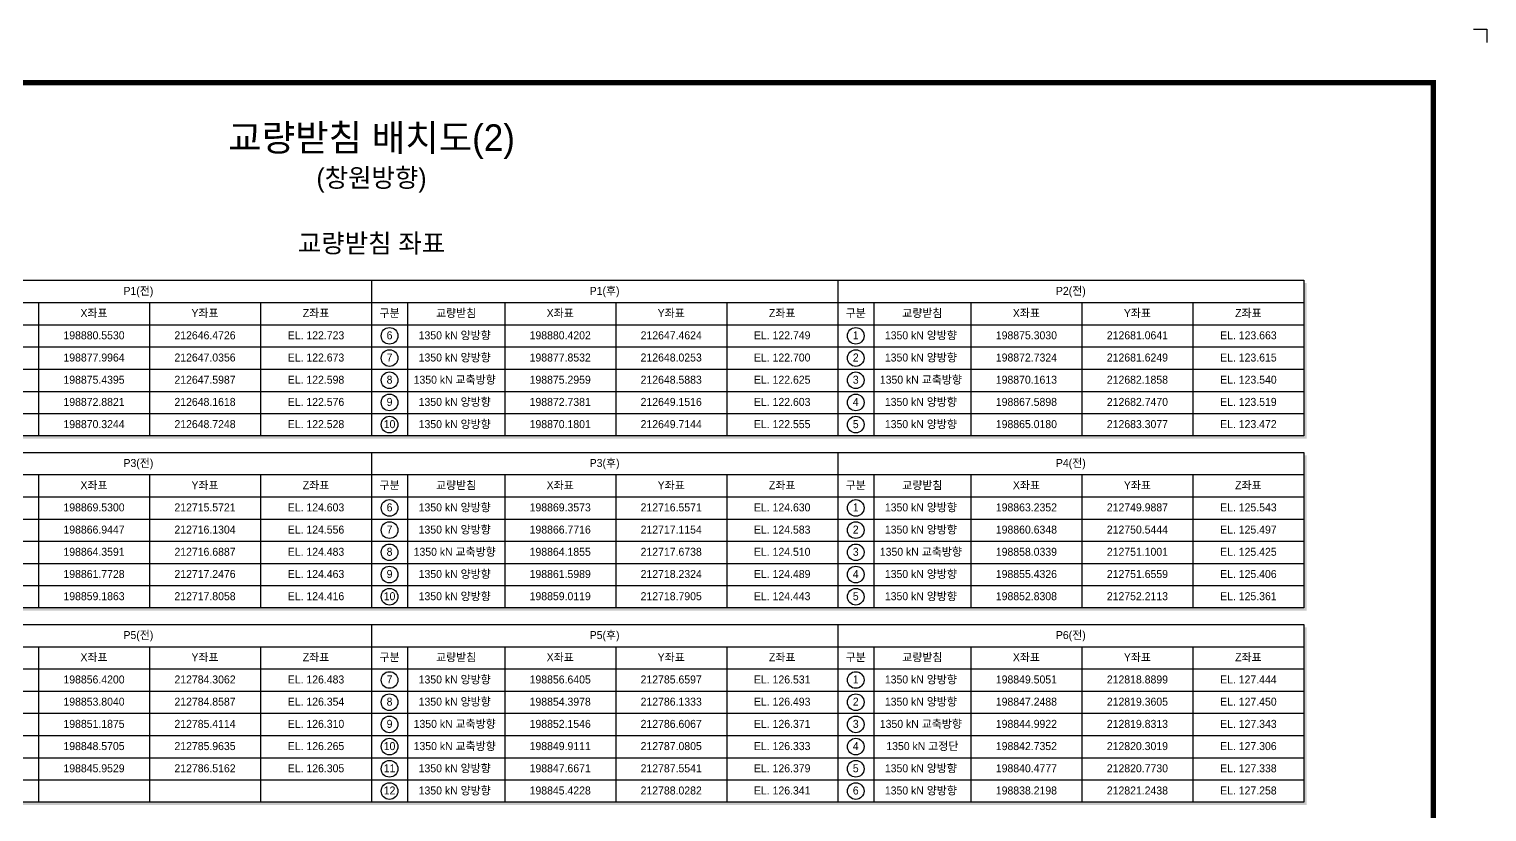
# Model space of a CAD drawing. Header units: feet. Extents: x 0 to 1682000, y 0 to 594000.
# Drawn here: x 1135693 to 1682000, y 300729 to 594000 of the extents above; entities that cross this region are included whole.
import ezdxf
from ezdxf.enums import TextEntityAlignment as Align

# ---------------------------------------------------------------- set-up
doc = ezdxf.new("R2010")
doc.units = ezdxf.units.FT
doc.header["$LTSCALE"] = 150
doc.header["$MEASUREMENT"] = 0
for name, color, linetype in [('CS-TABL-LIN2', 1, 'CONTINUOUS'), ('CS-TEXT', 3, 'CONTINUOUS'), ('CX-BORD', 3, 'CONTINUOUS'), ('CX-BORD-LIN1', 4, 'CONTINUOUS'), ('CX-BORD-LIN2', 3, 'CONTINUOUS'), ('CX-BORD-TEX2', 7, 'CONTINUOUS'), ('CX-BORD-TEX3', 6, 'CONTINUOUS'), ('CX-MISC', 2, 'CONTINUOUS'), ('CZ-TEX1', 6, 'CONTINUOUS')]:
    doc.layers.add(name, color=color, linetype=linetype)
doc.styles.add('A_STANDARD', font='')
doc.styles.add('TB_TEXT', font='')
doc.styles.add('TB_WBTXT', font='')
doc.styles.add('TB_WMTXT', font='')
doc.styles.get('A_STANDARD').set_extended_font_data('Dotum')
doc.styles.get('TB_TEXT').set_extended_font_data('Dotum')
doc.styles.get('TB_WBTXT').set_extended_font_data('Dotum')
doc.styles.get('TB_WMTXT').set_extended_font_data('DotumChe')

# ---------------------------------------------------------------- blocks, each defined once
blk = doc.blocks.new('CXBLKA1-KHCA')
at = {"layer": 'CX-BORD-LIN1', "const_width": 2}
blk.add_lwpolyline([(796, 0), (0, 0), (0, 554), (796, 554)], close=True, dxfattribs=at)
at = {"layer": 'CX-MISC'}
blk.add_line((811, 574), (816, 574), dxfattribs=at)
blk.add_lwpolyline([(811, 574), (816, 574), (816, 569)], dxfattribs=at)
at = {"layer": 'CX-BORD-LIN1', "style": 'TB_TEXT'}
for tag, height, p in [('TR_RNUM5', 3, (285.11, 32.64)), ('TR_RDAT5', 3.5, (317.5, 33)), ('TR_DGN5', 3.5, (451.12, 33)), ('TR_CHK5', 3.5, (491.12, 33)), ('TR_APP5', 3.5, (531.12, 33)), ('TR_RNUM4', 3, (285.11, 26.64)), ('TR_RDAT4', 3.5, (317.5, 27)), ('TR_DGN4', 3.5, (451.12, 27)), ('TR_CHK4', 3.5, (491.12, 27)), ('TR_APP4', 3.5, (531.12, 27)), ('TR_RNUM3', 3, (285.11, 20.64)), ('TR_RDAT3', 3.5, (317.5, 21)), ('TR_DGN3', 3.5, (451.12, 21)), ('TR_CHK3', 3.5, (491.12, 21)), ('TR_APP3', 3.5, (531.12, 21)), ('TR_RDAT2', 3.5, (317.5, 15)), ('TR_DGN2', 3.5, (451.12, 15)), ('TR_CHK2', 3.5, (491.12, 15)), ('TR_APP2', 3.5, (531.12, 15)), ('TR_RNUM2', 3, (285.11, 14.64)), ('TR_RNUM1', 3, (285.11, 8.64)), ('TR_RDAT1', 3.5, (317.5, 9)), ('TR_DGN1', 3.5, (451.12, 9)), ('TR_CHK1', 3.5, (491.12, 9)), ('TR_APP1', 3.5, (531.12, 9))]:
    blk.add_attdef(tag, text='', height=height, dxfattribs=at).set_placement(p, align=Align.MIDDLE_CENTER)
for tag, p in [('TR_RCON5', (342.3, 33)), ('TR_RCON4', (342.3, 27)), ('TR_RCON3', (342.3, 21)), ('TR_RCON2', (342.3, 15)), ('TR_RCON1', (342.3, 9))]:
    blk.add_attdef(tag, text='', height=3.5, dxfattribs=at).set_placement(p, align=Align.MIDDLE_LEFT)
at = {"layer": 'CX-BORD-LIN2', "style": 'TB_TEXT'}
blk.add_attdef('TD_VERSION', text='', height=3, rotation=90, dxfattribs=at).set_placement((800.5, 48.01), align=Align.MIDDLE_CENTER)
at = {"layer": 'CX-BORD-TEX2', "style": 'TB_WMTXT'}
for tag, height, p in [('TB_CNAME', 5, (15.34, 531.83)), ('TB_CSCOP', 4, (16.63, 523.83))]:
    blk.add_attdef(tag, text='', height=height, dxfattribs=at).set_placement(p, align=Align.BOTTOM_LEFT)
at = {"layer": 'CX-BORD-TEX2', "style": 'TB_WBTXT'}
for tag, height, p in [('TB_MTITIL', 10, (398, 533.33)), ('TB_STITL', 7, (398, 518.33))]:
    blk.add_attdef(tag, text='', height=height, dxfattribs=at).set_placement(p, align=Align.MIDDLE_CENTER)
at = {"layer": 'CX-BORD-TEX3', "style": 'TB_TEXT'}
for tag, height, p in [('TD_LNDST', 4.5, (215, 31.5)), ('TD_DSECT', 4.5, (605.5, 31.5)), ('TD_DDIST', 4.5, (654.5, 31.5)), ('TD_DNAME_TOP', 4.5, (755, 27.96)), ('TD_DCOMP', 4.5, (215, 22.59)), ('TD_CSECT', 4.5, (605.5, 22.5)), ('TD_CDIST', 4.5, (654.5, 22.5)), ('TD_DNAME_MAIN', 4.5, (755, 21.47)), ('TD_DNAME_BOT', 3, (755, 15.25)), ('TD_CCOMP', 4.5, (215, 13.59)), ('TD_HSCAL', 4.5, (620.88, 13.75)), ('TD_VSCAL', 4.5, (656.86, 13.75)), ('TD_CNAME', 5, (65, 7.6)), ('TD_FIELD', 4.5, (180, 5.13)), ('TD_CSTEP', 4.5, (250.74, 5.13)), ('TD_DWGCODE', 4.5, (637, 4.79)), ('TD_DWGNO', 4.5, (755, 5))]:
    blk.add_attdef(tag, text='', height=height, dxfattribs=at).set_placement(p, align=Align.MIDDLE_CENTER)

msp = doc.modelspace()

# ---------------------------------------------------------------- linework, layer by layer
at = {"layer": 'CS-TABL-LIN2'}
for p, q in [((1264000, 499889), (1264000, 441649)), ((1438720, 499889), (1438720, 441649)), ((914560, 491569), (1613440, 491569)), ((1139200, 491569), (1139200, 441649)), ((1180800, 491569), (1180800, 441649)), ((1222400, 491569), (1222400, 441649)), ((1277520, 491569), (1277520, 441649)), ((1313920, 491569), (1313920, 441649)), ((1355520, 491569), (1355520, 441649)), ((1397120, 491569), (1397120, 441649)), ((1452240, 491569), (1452240, 441649)), ((1488640, 491569), (1488640, 441649)), ((1530240, 491569), (1530240, 441649)), ((1571840, 491569), (1571840, 441649)), ((914560, 483249), (1613440, 483249)), ((914560, 474929), (1613440, 474929)), ((914560, 466609), (1613440, 466609)), ((914560, 458289), (1613440, 458289)), ((914560, 449969), (1613440, 449969)), ((1264000, 435409), (1264000, 377169)), ((1438720, 435409), (1438720, 377169)), ((914560, 427089), (1613440, 427089)), ((1139200, 427089), (1139200, 377169)), ((1180800, 427089), (1180800, 377169)), ((1222400, 427089), (1222400, 377169)), ((1277520, 427089), (1277520, 377169)), ((1313920, 427089), (1313920, 377169)), ((1355520, 427089), (1355520, 377169)), ((1397120, 427089), (1397120, 377169)), ((1452240, 427089), (1452240, 377169)), ((1488640, 427089), (1488640, 377169)), ((1530240, 427089), (1530240, 377169)), ((1571840, 427089), (1571840, 377169)), ((914560, 418769), (1613440, 418769)), ((914560, 410449), (1613440, 410449)), ((914560, 402129), (1613440, 402129)), ((914560, 393809), (1613440, 393809)), ((914560, 385489), (1613440, 385489)), ((1264000, 370929), (1264000, 304369)), ((1438720, 370929), (1438720, 304369)), ((914560, 362609), (1613440, 362609)), ((1139200, 362609), (1139200, 304369)), ((1180800, 362609), (1180800, 304369)), ((1222400, 362609), (1222400, 304369)), ((1277520, 362609), (1277520, 304369)), ((1313920, 362609), (1313920, 304369)), ((1355520, 362609), (1355520, 304369)), ((1397120, 362609), (1397120, 304369)), ((1452240, 362609), (1452240, 304369)), ((1488640, 362609), (1488640, 304369)), ((1530240, 362609), (1530240, 304369)), ((1571840, 362609), (1571840, 304369)), ((914560, 354289), (1613440, 354289)), ((914560, 345969), (1613440, 345969)), ((914560, 337649), (1613440, 337649)), ((914560, 329329), (1613440, 329329)), ((914560, 321009), (1613440, 321009)), ((914560, 312689), (1613440, 312689))]:
    msp.add_line(p, q, dxfattribs=at)
for points in [[(914560, 499889), (1613440, 499889), (1613440, 441649), (914560, 441649)], [(914560, 435409), (1613440, 435409), (1613440, 377169), (914560, 377169)], [(914560, 370929), (1613440, 370929), (1613440, 304369), (914560, 304369)]]:
    msp.add_lwpolyline(points, close=True, dxfattribs=at)
for centre in [(1270760, 479089), (1445480, 479089), (1270760, 470769), (1445480, 470769), (1270760, 462449), (1445480, 462449), (1270760, 454129), (1445480, 454129), (1270760, 445809), (1445480, 445809), (1270760, 414609), (1445480, 414609), (1270760, 406289), (1445480, 406289), (1270760, 397969), (1445480, 397969), (1270760, 389649), (1445480, 389649), (1270760, 381329), (1445480, 381329), (1270760, 350129), (1445480, 350129), (1270760, 341809), (1445480, 341809), (1270760, 333489), (1445480, 333489), (1270760, 325169), (1445480, 325169), (1270760, 316849), (1445480, 316849), (1270760, 308529), (1445480, 308529)]:
    msp.add_circle(centre, 3120, dxfattribs=at)
for points in [[(1613440, 498849), (1614480, 498849), (1613440, 441649), (1614480, 441649)], [(915600, 441649), (1614480, 441649), (915600, 440609), (1614480, 440609)], [(1613440, 434369), (1614480, 434369), (1613440, 377169), (1614480, 377169)], [(915600, 377169), (1614480, 377169), (915600, 376129), (1614480, 376129)], [(1613440, 369889), (1614480, 369889), (1613440, 304369), (1614480, 304369)], [(915600, 304369), (1614480, 304369), (915600, 303329), (1614480, 303329)]]:
    msp.add_solid(points, dxfattribs=at)

# ---------------------------------------------------------------- block references
at = {"layer": 'CX-BORD'}
ref = msp.add_blockref('CXBLKA1-KHCA', (866000, 20000), dxfattribs=dict(at, xscale=1000, yscale=1000, zscale=1000))
ref.add_attrib('TB_MTITIL', '교량받침 배치도(2)', dxfattribs={"layer": 'CX-BORD-TEX2', "height": 10000, "rotation": 0, "style": 'TB_WBTXT'}).set_placement((1264000, 553326), align=Align.MIDDLE_CENTER)
ref.add_attrib('TB_STITL', '(창원방향)', dxfattribs={"layer": 'CX-BORD-TEX2', "height": 7000, "rotation": 0, "style": 'TB_WBTXT'}).set_placement((1264000, 538326), align=Align.MIDDLE_CENTER)

# ---------------------------------------------------------------- texts
at = {"layer": 'CS-TEXT', "color": 7, "style": 'A_STANDARD'}
for s, p in [('P1(전)', (1176640, 494429)), ('P1(후)', (1351360, 494429)), ('P2(전)', (1526080, 494429)), ('X좌표', (1160000, 486109)), ('Y좌표', (1201600, 486109)), ('Z좌표', (1243200, 486109)), ('구분', (1270760, 486109)), ('교량받침', (1295720, 486109)), ('X좌표', (1334720, 486109)), ('Y좌표', (1376320, 486109)), ('Z좌표', (1417920, 486109)), ('구분', (1445480, 486109)), ('교량받침', (1470440, 486109)), ('X좌표', (1509440, 486109)), ('Y좌표', (1551040, 486109)), ('Z좌표', (1592640, 486109)), ('198880.5530', (1160000, 477789)), ('212646.4726', (1201600, 477789)), ('EL. 122.723', (1243200, 477789)), ('6', (1270760, 477789)), ('1350 kN 양방향 ', (1295720, 477789)), ('198880.4202', (1334720, 477789)), ('212647.4624', (1376320, 477789)), ('EL. 122.749', (1417920, 477789)), ('1', (1445480, 477789)), ('1350 kN 양방향 ', (1470440, 477789)), ('198875.3030', (1509440, 477789)), ('212681.0641', (1551040, 477789)), ('EL. 123.663', (1592640, 477789)), ('198877.9964', (1160000, 469469)), ('212647.0356', (1201600, 469469)), ('EL. 122.673', (1243200, 469469)), ('7', (1270760, 469469)), ('1350 kN 양방향 ', (1295720, 469469)), ('198877.8532', (1334720, 469469)), ('212648.0253', (1376320, 469469)), ('EL. 122.700', (1417920, 469469)), ('2', (1445480, 469469)), ('1350 kN 양방향 ', (1470440, 469469)), ('198872.7324', (1509440, 469469)), ('212681.6249', (1551040, 469469)), ('EL. 123.615', (1592640, 469469)), ('1350 kN 교축방향 ', (1295720, 461149)), ('1350 kN 교축방향 ', (1470440, 461149)), ('198875.4395', (1160000, 461149)), ('212647.5987', (1201600, 461149)), ('EL. 122.598', (1243200, 461149)), ('8', (1270760, 461149)), ('198875.2959', (1334720, 461149)), ('212648.5883', (1376320, 461149)), ('EL. 122.625', (1417920, 461149)), ('3', (1445480, 461149)), ('198870.1613', (1509440, 461149)), ('212682.1858', (1551040, 461149)), ('EL. 123.540', (1592640, 461149)), ('198872.8821', (1160000, 452829)), ('212648.1618', (1201600, 452829)), ('EL. 122.576', (1243200, 452829)), ('9', (1270760, 452829)), ('1350 kN 양방향 ', (1295720, 452829)), ('198872.7381', (1334720, 452829)), ('212649.1516', (1376320, 452829)), ('EL. 122.603', (1417920, 452829)), ('4', (1445480, 452829)), ('1350 kN 양방향 ', (1470440, 452829)), ('198867.5898', (1509440, 452829)), ('212682.7470', (1551040, 452829)), ('EL. 123.519', (1592640, 452829)), ('198870.3244', (1160000, 444509)), ('212648.7248', (1201600, 444509)), ('EL. 122.528', (1243200, 444509)), ('10', (1270760, 444509)), ('1350 kN 양방향 ', (1295720, 444509)), ('198870.1801', (1334720, 444509)), ('212649.7144', (1376320, 444509)), ('EL. 122.555', (1417920, 444509)), ('5', (1445480, 444509)), ('1350 kN 양방향 ', (1470440, 444509)), ('198865.0180', (1509440, 444509)), ('212683.3077', (1551040, 444509)), ('EL. 123.472', (1592640, 444509)), ('P3(전)', (1176640, 429949)), ('P3(후)', (1351360, 429949)), ('P4(전)', (1526080, 429949)), ('X좌표', (1160000, 421629)), ('Y좌표', (1201600, 421629)), ('Z좌표', (1243200, 421629)), ('구분', (1270760, 421629)), ('교량받침', (1295720, 421629)), ('X좌표', (1334720, 421629)), ('Y좌표', (1376320, 421629)), ('Z좌표', (1417920, 421629)), ('구분', (1445480, 421629)), ('교량받침', (1470440, 421629)), ('X좌표', (1509440, 421629)), ('Y좌표', (1551040, 421629)), ('Z좌표', (1592640, 421629)), ('198869.5300', (1160000, 413309)), ('212715.5721', (1201600, 413309)), ('EL. 124.603', (1243200, 413309)), ('6', (1270760, 413309)), ('1350 kN 양방향 ', (1295720, 413309)), ('198869.3573', (1334720, 413309)), ('212716.5571', (1376320, 413309)), ('EL. 124.630', (1417920, 413309)), ('1', (1445480, 413309)), ('1350 kN 양방향 ', (1470440, 413309)), ('198863.2352', (1509440, 413309)), ('212749.9887', (1551040, 413309)), ('EL. 125.543', (1592640, 413309)), ('198866.9447', (1160000, 404989)), ('212716.1304', (1201600, 404989)), ('EL. 124.556', (1243200, 404989)), ('7', (1270760, 404989)), ('1350 kN 양방향 ', (1295720, 404989)), ('198866.7716', (1334720, 404989)), ('212717.1154', (1376320, 404989)), ('EL. 124.583', (1417920, 404989)), ('2', (1445480, 404989)), ('1350 kN 양방향 ', (1470440, 404989)), ('198860.6348', (1509440, 404989)), ('212750.5444', (1551040, 404989)), ('EL. 125.497', (1592640, 404989)), ('198864.3591', (1160000, 396669)), ('212716.6887', (1201600, 396669)), ('EL. 124.483', (1243200, 396669)), ('8', (1270760, 396669)), ('1350 kN 교축방향 ', (1295720, 396669)), ('198864.1855', (1334720, 396669)), ('212717.6738', (1376320, 396669)), ('EL. 124.510', (1417920, 396669)), ('3', (1445480, 396669)), ('1350 kN 교축방향 ', (1470440, 396669)), ('198858.0339', (1509440, 396669)), ('212751.1001', (1551040, 396669)), ('EL. 125.425', (1592640, 396669)), ('198861.7728', (1160000, 388349)), ('212717.2476', (1201600, 388349)), ('EL. 124.463', (1243200, 388349)), ('9', (1270760, 388349)), ('1350 kN 양방향 ', (1295720, 388349)), ('198861.5989', (1334720, 388349)), ('212718.2324', (1376320, 388349)), ('EL. 124.489', (1417920, 388349)), ('4', (1445480, 388349)), ('1350 kN 양방향 ', (1470440, 388349)), ('198855.4326', (1509440, 388349)), ('212751.6559', (1551040, 388349)), ('EL. 125.406', (1592640, 388349)), ('198859.1863', (1160000, 380029)), ('212717.8058', (1201600, 380029)), ('EL. 124.416', (1243200, 380029)), ('10', (1270760, 380029)), ('1350 kN 양방향 ', (1295720, 380029)), ('198859.0119', (1334720, 380029)), ('212718.7905', (1376320, 380029)), ('EL. 124.443', (1417920, 380029)), ('5', (1445480, 380029)), ('1350 kN 양방향 ', (1470440, 380029)), ('198852.8308', (1509440, 380029)), ('212752.2113', (1551040, 380029)), ('EL. 125.361', (1592640, 380029)), ('P5(전)', (1176640, 365469)), ('P5(후)', (1351360, 365469)), ('P6(전)', (1526080, 365469)), ('X좌표', (1160000, 357149)), ('Y좌표', (1201600, 357149)), ('Z좌표', (1243200, 357149)), ('구분', (1270760, 357149)), ('교량받침', (1295720, 357149)), ('X좌표', (1334720, 357149)), ('Y좌표', (1376320, 357149)), ('Z좌표', (1417920, 357149)), ('구분', (1445480, 357149)), ('교량받침', (1470440, 357149)), ('X좌표', (1509440, 357149)), ('Y좌표', (1551040, 357149)), ('Z좌표', (1592640, 357149)), ('198856.4200', (1160000, 348829)), ('212784.3062', (1201600, 348829)), ('EL. 126.483', (1243200, 348829)), ('7', (1270760, 348829)), ('1350 kN 양방향 ', (1295720, 348829)), ('198856.6405', (1334720, 348829)), ('212785.6597', (1376320, 348829)), ('EL. 126.531', (1417920, 348829)), ('1', (1445480, 348829)), ('1350 kN 양방향 ', (1470440, 348829)), ('198849.5051', (1509440, 348829)), ('212818.8899', (1551040, 348829)), ('EL. 127.444', (1592640, 348829)), ('198853.8040', (1160000, 340509)), ('212784.8587', (1201600, 340509)), ('EL. 126.354', (1243200, 340509)), ('8', (1270760, 340509)), ('1350 kN 양방향 ', (1295720, 340509)), ('198854.3978', (1334720, 340509)), ('212786.1333', (1376320, 340509)), ('EL. 126.493', (1417920, 340509)), ('2', (1445480, 340509)), ('1350 kN 양방향 ', (1470440, 340509)), ('198847.2488', (1509440, 340509)), ('212819.3605', (1551040, 340509)), ('EL. 127.450', (1592640, 340509)), ('198851.1875', (1160000, 332189)), ('212785.4114', (1201600, 332189)), ('EL. 126.310', (1243200, 332189)), ('9', (1270760, 332189)), ('1350 kN 교축방향 ', (1295720, 332189)), ('198852.1546', (1334720, 332189)), ('212786.6067', (1376320, 332189)), ('EL. 126.371', (1417920, 332189)), ('3', (1445480, 332189)), ('1350 kN 교축방향 ', (1470440, 332189)), ('198844.9922', (1509440, 332189)), ('212819.8313', (1551040, 332189)), ('EL. 127.343', (1592640, 332189)), ('198848.5705', (1160000, 323869)), ('212785.9635', (1201600, 323869)), ('EL. 126.265', (1243200, 323869)), ('10', (1270760, 323869)), ('1350 kN 교축방향 ', (1295720, 323869)), ('198849.9111', (1334720, 323869)), ('212787.0805', (1376320, 323869)), ('EL. 126.333', (1417920, 323869)), ('4', (1445480, 323869)), ('1350 kN 고정단', (1470440, 323869)), ('198842.7352', (1509440, 323869)), ('212820.3019', (1551040, 323869)), ('EL. 127.306', (1592640, 323869)), ('198845.9529', (1160000, 315549)), ('212786.5162', (1201600, 315549)), ('EL. 126.305', (1243200, 315549)), ('11', (1270760, 315549)), ('1350 kN 양방향 ', (1295720, 315549)), ('198847.6671', (1334720, 315549)), ('212787.5541', (1376320, 315549)), ('EL. 126.379', (1417920, 315549)), ('5', (1445480, 315549)), ('1350 kN 양방향 ', (1470440, 315549)), ('198840.4777', (1509440, 315549)), ('212820.7730', (1551040, 315549)), ('EL. 127.338', (1592640, 315549)), ('12', (1270760, 307229)), ('1350 kN 양방향 ', (1295720, 307229)), ('198845.4228', (1334720, 307229)), ('212788.0282', (1376320, 307229)), ('EL. 126.341', (1417920, 307229)), ('6', (1445480, 307229)), ('1350 kN 양방향 ', (1470440, 307229)), ('198838.2198', (1509440, 307229)), ('212821.2438', (1551040, 307229)), ('EL. 127.258', (1592640, 307229))]:
    msp.add_text(s, height=3000, dxfattribs=at).set_placement(p, align=Align.CENTER)
at = {"layer": 'CZ-TEX1', "style": 'A_STANDARD'}
msp.add_text('교량받침 좌표', height=7000, dxfattribs=at).set_placement((1264000, 510289), align=Align.CENTER)

doc.saveas('drawing.dxf')
